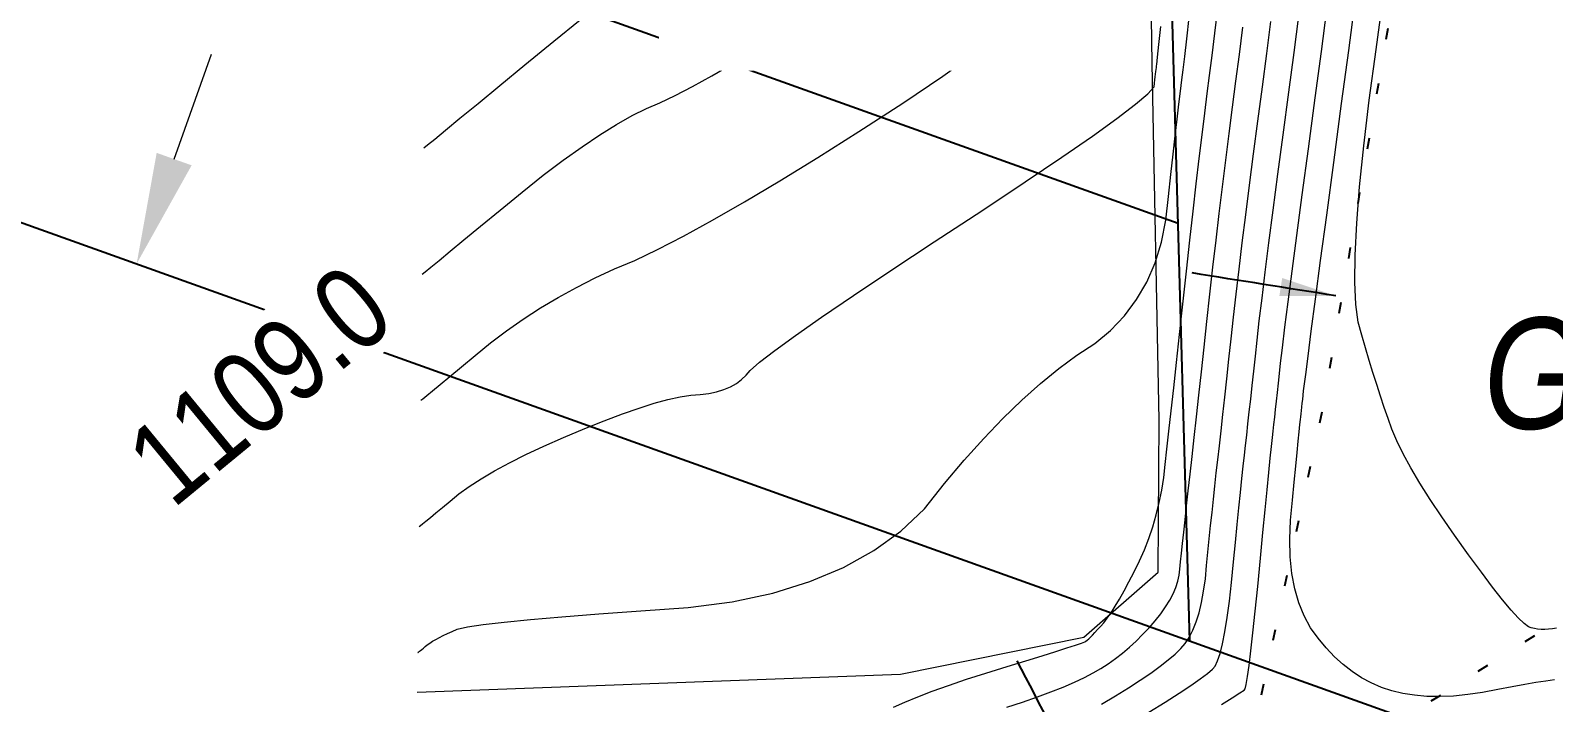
# Model space of a CAD drawing. Extents: x -19176 to -17597, y 5652440 to 5654285.
# Drawn here: x -17857.2 to -17843.51, y 5653138.8 to 5653144.84 of the extents above; entities that cross this region are included whole.
import ezdxf

# ---------------------------------------------------------------- set-up
doc = ezdxf.new("R2010")
doc.units = 0
doc.header["$LTSCALE"] = 5
doc.header["$PDSIZE"] = 0.5
doc.linetypes.add('foc-TOPO', pattern=[1, 0.2, -0.8])
doc.layers.get('Defpoints').update_dxf_attribs({"color": 9})
doc.layers.add('C-TOPO-MAJR', color=7, linetype='Continuous', lineweight=15, true_color=0xd3aa5f)
doc.layers.add('C-TOPO-MINR', color=7, linetype='Continuous', lineweight=13, true_color=0xe9d5af)
doc.layers.add('C-TOPO-MAJR-TEXT', color=7, linetype='Continuous', true_color=0x644b1b)
for name, color, linetype in [('F-RW', 190, 'Continuous'), ('L-TITLEDB', 4, 'Continuous'), ('T-BUSH-T', 110, 'Continuous'), ('T-LOW-AREA', 48, 'foc-TOPO')]:
    doc.layers.add(name, color=color, linetype=linetype)
for name, color, linetype, lineweight in [('F-RW-T', 190, 'Continuous', 9), ('T-ELEVATION', 48, 'Continuous', 18), ('T-TEXT', 48, 'Continuous', 18)]:
    doc.layers.add(name, color=color, linetype=linetype, lineweight=lineweight)
doc.styles.add('0.50', font='ARIALN.TTF', dxfattribs={"height": 0.5})
doc.styles.add('1.0', font='ARIALN.TTF', dxfattribs={"height": 1})
doc.styles.add('80L', font='ARIALN.TTF', dxfattribs={"height": 10})
doc.styles.get("Standard").update_dxf_attribs({"font": 'ARIALN.TTF'})
doc.dimstyles.new('Compass 250', dxfattribs={"dimscale": 0.25, "dimtxt": 0.45, "dimasz": 2, "dimexe": 0.2, "dimexo": 0.0625, "dimgap": 0.5, "dimtad": 0, "dimtih": 1, "dimtoh": 1, "dimzin": 0, "dimdsep": 46, "dimtxsty": '0.50', "dimcen": 0.1, "dimse1": 1, "dimse2": 1, "dimclrd": 256, "dimclrt": 256, "dimaunit": 1, "dimadec": 4, "dimazin": 0, "dimtfac": 0.06, "dimtofl": 0, "dimtmove": 0, "dimatfit": 0, "dimfxl": 0.2, "dimtolj": 1, "dimtzin": 0, "dimlwd": -1, "dimarcsym": 0})
doc.dimstyles.new('Compass 500', dxfattribs={"dimscale": 0.5, "dimtxt": 0.9, "dimasz": 2, "dimexe": 0.2, "dimexo": 0.0625, "dimgap": 0.5, "dimtad": 0, "dimtih": 1, "dimtoh": 1, "dimzin": 0, "dimdsep": 46, "dimtxsty": '1.0', "dimcen": 0.1, "dimse1": 1, "dimse2": 1, "dimclrd": 256, "dimclrt": 256, "dimaunit": 1, "dimadec": 4, "dimazin": 0, "dimtfac": 0.06, "dimtofl": 0, "dimtmove": 0, "dimatfit": 0, "dimfxl": 0.2, "dimtolj": 1, "dimtzin": 0, "dimlwd": -1, "dimarcsym": 0})

# ---------------------------------------------------------------- blocks, each defined once
blk = doc.blocks.new('*D23')
at = {"layer": 'Defpoints', "color": 0, "transparency": 16777216}
for p in [(-17858.607, 5653143.585), (-17862.972, 5653131.378), (-17860.61, 5653130.534)]:
    blk.add_point(p, dxfattribs=at)
at = {"layer": 'F-RW-T', "transparency": 16777216}
for p, q in [((-17855.909, 5653143.682), (-17855.572, 5653144.624)), ((-17860.947, 5653129.592), (-17861.314, 5653128.565)), ((-17861.314, 5653128.565), (-17862.314, 5653128.565))]:
    blk.add_line(p, q, dxfattribs=at)
for points in [[(-17856.066, 5653143.738), (-17855.752, 5653143.626), (-17856.246, 5653142.741)], [(-17861.104, 5653129.648), (-17860.79, 5653129.536), (-17860.61, 5653130.534)]]:
    blk.add_solid(points, dxfattribs=at)
at = {"layer": 'F-RW-T', "transparency": 16777216, "insert": (-17866.223, 5653128.565), "char_height": 1, "attachment_point": 5, "style": '1.0'}
blk.add_mtext('\\A1;\\A1;ATCO\\P13.00 P/L R/W\\PPlan 991 1509', dxfattribs=at)

msp = doc.modelspace()

# ---------------------------------------------------------------- linework, layer by layer
at = {"layer": 'C-TOPO-MAJR', "flags": 128}
for points in [[(-17844.278, 5653140.124), (-17844.405, 5653140.3), (-17844.52, 5653140.466), (-17844.624, 5653140.622), (-17844.716, 5653140.769), (-17844.796, 5653140.905), (-17844.865, 5653141.031), (-17844.922, 5653141.148), (-17844.968, 5653141.254), (-17845.002, 5653141.351), (-17845.036, 5653141.45), (-17845.07, 5653141.551), (-17845.103, 5653141.656), (-17845.137, 5653141.762), (-17845.17, 5653141.872), (-17845.203, 5653141.984), (-17845.236, 5653142.098), (-17845.269, 5653142.216), (-17845.29, 5653142.375), (-17845.299, 5653142.576), (-17845.297, 5653142.819), (-17845.283, 5653143.105), (-17845.257, 5653143.432), (-17845.22, 5653143.802), (-17845.171, 5653144.213), (-17845.11, 5653144.667), (-17845.056, 5653145.067)], [(-17853.679, 5653142.648), (-17853.679, 5653142.648), (-17853.654, 5653142.668), (-17853.604, 5653142.709), (-17853.529, 5653142.771), (-17853.429, 5653142.853), (-17853.305, 5653142.955), (-17853.155, 5653143.078), (-17852.981, 5653143.222), (-17852.781, 5653143.386), (-17852.592, 5653143.536), (-17852.413, 5653143.672), (-17852.243, 5653143.793), (-17852.083, 5653143.901), (-17851.934, 5653143.994), (-17851.794, 5653144.073), (-17851.664, 5653144.137), (-17851.545, 5653144.188), (-17851.407, 5653144.253), (-17851.251, 5653144.334), (-17851.077, 5653144.429), (-17850.885, 5653144.54), (-17850.675, 5653144.665), (-17850.446, 5653144.806), (-17850.2, 5653144.962)], [(-17848.428, 5653138.755), (-17848.285, 5653138.801), (-17848.152, 5653138.847), (-17848.031, 5653138.892), (-17847.92, 5653138.935), (-17847.819, 5653138.978), (-17847.73, 5653139.02), (-17847.651, 5653139.062), (-17847.583, 5653139.102), (-17847.517, 5653139.145), (-17847.452, 5653139.192), (-17847.388, 5653139.241), (-17847.326, 5653139.293), (-17847.266, 5653139.348), (-17847.207, 5653139.407), (-17847.149, 5653139.468), (-17847.093, 5653139.532), (-17847.043, 5653139.594), (-17847, 5653139.656), (-17846.963, 5653139.716), (-17846.932, 5653139.774), (-17846.908, 5653139.832), (-17846.89, 5653139.888), (-17846.879, 5653139.942), (-17846.873, 5653139.996), (-17846.867, 5653140.061), (-17846.859, 5653140.138), (-17846.849, 5653140.226), (-17846.838, 5653140.327), (-17846.826, 5653140.439), (-17846.812, 5653140.564), (-17846.797, 5653140.7), (-17846.78, 5653140.848), (-17846.762, 5653141.008), (-17846.743, 5653141.18), (-17846.722, 5653141.364), (-17846.701, 5653141.561), (-17846.678, 5653141.769), (-17846.654, 5653141.99), (-17846.629, 5653142.222), (-17846.602, 5653142.467), (-17846.575, 5653142.711), (-17846.547, 5653142.953), (-17846.519, 5653143.194), (-17846.49, 5653143.434), (-17846.46, 5653143.673), (-17846.43, 5653143.911), (-17846.399, 5653144.148), (-17846.368, 5653144.383), (-17846.337, 5653144.623), (-17846.306, 5653144.867)], [(-17843.487, 5653139.464), (-17843.524, 5653139.458), (-17843.56, 5653139.455), (-17843.594, 5653139.453), (-17843.627, 5653139.454), (-17843.658, 5653139.456), (-17843.687, 5653139.461), (-17843.715, 5653139.468), (-17843.741, 5653139.476), (-17843.78, 5653139.506), (-17843.832, 5653139.557), (-17843.896, 5653139.628), (-17843.973, 5653139.721), (-17844.062, 5653139.834), (-17844.163, 5653139.968), (-17844.278, 5653140.124)]]:
    msp.add_lwpolyline(points, dxfattribs=at)
at = {"layer": 'C-TOPO-MINR', "flags": 128}
for points in [[(-17849.444, 5653138.756), (-17849.344, 5653138.801), (-17849.228, 5653138.849), (-17849.098, 5653138.899), (-17848.952, 5653138.951), (-17848.791, 5653139.005), (-17848.615, 5653139.061), (-17848.424, 5653139.12), (-17848.256, 5653139.171), (-17848.111, 5653139.217), (-17847.988, 5653139.255), (-17847.888, 5653139.287), (-17847.811, 5653139.312), (-17847.757, 5653139.331), (-17847.725, 5653139.342), (-17847.716, 5653139.348), (-17847.705, 5653139.356), (-17847.691, 5653139.368), (-17847.675, 5653139.384), (-17847.656, 5653139.403), (-17847.635, 5653139.426), (-17847.611, 5653139.452), (-17847.585, 5653139.481), (-17847.556, 5653139.514), (-17847.525, 5653139.555), (-17847.491, 5653139.604), (-17847.454, 5653139.662), (-17847.415, 5653139.727), (-17847.374, 5653139.8), (-17847.33, 5653139.882), (-17847.284, 5653139.972), (-17847.235, 5653140.07), (-17847.19, 5653140.17), (-17847.15, 5653140.272), (-17847.115, 5653140.377), (-17847.084, 5653140.484), (-17847.057, 5653140.594), (-17847.035, 5653140.705), (-17847.017, 5653140.82), (-17847.004, 5653140.936), (-17846.988, 5653141.075), (-17846.97, 5653141.236), (-17846.95, 5653141.42), (-17846.928, 5653141.626), (-17846.903, 5653141.854), (-17846.875, 5653142.105), (-17846.846, 5653142.378), (-17846.814, 5653142.673), (-17846.783, 5653142.952), (-17846.754, 5653143.214), (-17846.726, 5653143.459), (-17846.699, 5653143.687), (-17846.673, 5653143.899), (-17846.649, 5653144.094), (-17846.626, 5653144.272), (-17846.605, 5653144.433), (-17846.582, 5653144.614), (-17846.558, 5653144.815), (-17846.532, 5653145.035)], [(-17845.63, 5653139.374), (-17845.699, 5653139.469), (-17845.756, 5653139.575), (-17845.803, 5653139.692), (-17845.84, 5653139.819), (-17845.865, 5653139.957), (-17845.88, 5653140.106), (-17845.884, 5653140.266), (-17845.877, 5653140.436), (-17845.86, 5653140.617), (-17845.844, 5653140.779), (-17845.83, 5653140.921), (-17845.818, 5653141.044), (-17845.808, 5653141.147), (-17845.8, 5653141.231), (-17845.793, 5653141.295), (-17845.789, 5653141.34), (-17845.786, 5653141.365), (-17845.783, 5653141.392), (-17845.779, 5653141.422), (-17845.776, 5653141.453), (-17845.772, 5653141.487), (-17845.768, 5653141.522), (-17845.764, 5653141.56), (-17845.76, 5653141.6), (-17845.755, 5653141.642), (-17845.742, 5653141.745), (-17845.721, 5653141.909), (-17845.692, 5653142.135), (-17845.654, 5653142.422), (-17845.608, 5653142.77), (-17845.553, 5653143.179), (-17845.49, 5653143.65), (-17845.419, 5653144.182), (-17845.355, 5653144.657), (-17845.3, 5653145.075)], [(-17853.719, 5653139.245), (-17853.719, 5653139.245), (-17853.717, 5653139.247), (-17853.712, 5653139.251), (-17853.705, 5653139.257), (-17853.696, 5653139.265), (-17853.684, 5653139.274), (-17853.67, 5653139.286), (-17853.653, 5653139.3), (-17853.635, 5653139.315), (-17853.612, 5653139.331), (-17853.587, 5653139.347), (-17853.558, 5653139.364), (-17853.526, 5653139.382), (-17853.491, 5653139.399), (-17853.452, 5653139.418), (-17853.41, 5653139.436), (-17853.365, 5653139.455), (-17853.272, 5653139.476), (-17853.132, 5653139.497), (-17852.944, 5653139.52), (-17852.708, 5653139.543), (-17852.425, 5653139.568), (-17852.094, 5653139.594), (-17851.716, 5653139.622), (-17851.29, 5653139.65), (-17850.895, 5653139.703), (-17850.531, 5653139.781), (-17850.197, 5653139.883), (-17849.894, 5653140.01), (-17849.621, 5653140.162), (-17849.379, 5653140.338), (-17849.168, 5653140.539), (-17848.988, 5653140.765), (-17848.81, 5653140.975), (-17848.634, 5653141.17), (-17848.462, 5653141.35), (-17848.292, 5653141.515), (-17848.124, 5653141.665), (-17847.959, 5653141.8), (-17847.797, 5653141.92), (-17847.637, 5653142.024), (-17847.495, 5653142.142), (-17847.369, 5653142.274), (-17847.261, 5653142.419), (-17847.17, 5653142.577), (-17847.095, 5653142.749), (-17847.038, 5653142.935), (-17846.998, 5653143.134), (-17846.975, 5653143.347), (-17846.953, 5653143.544), (-17846.933, 5653143.725), (-17846.915, 5653143.891), (-17846.897, 5653144.041), (-17846.881, 5653144.175), (-17846.867, 5653144.293), (-17846.854, 5653144.396), (-17846.842, 5653144.483), (-17846.827, 5653144.605), (-17846.809, 5653144.763), (-17846.788, 5653144.955)], [(-17853.665, 5653143.782), (-17853.665, 5653143.782), (-17853.633, 5653143.809), (-17853.568, 5653143.862), (-17853.47, 5653143.942), (-17853.341, 5653144.049), (-17853.178, 5653144.182), (-17852.984, 5653144.343), (-17852.757, 5653144.53), (-17852.497, 5653144.743), (-17852.262, 5653144.933)], [(-17847.577, 5653138.781), (-17847.45, 5653138.856), (-17847.334, 5653138.928), (-17847.228, 5653138.997), (-17847.134, 5653139.061), (-17847.05, 5653139.122), (-17846.978, 5653139.179), (-17846.916, 5653139.232), (-17846.865, 5653139.281), (-17846.825, 5653139.327), (-17846.788, 5653139.382), (-17846.755, 5653139.447), (-17846.726, 5653139.521), (-17846.7, 5653139.604), (-17846.677, 5653139.696), (-17846.659, 5653139.797), (-17846.643, 5653139.908), (-17846.632, 5653140.029), (-17846.62, 5653140.148), (-17846.608, 5653140.268), (-17846.596, 5653140.387), (-17846.583, 5653140.506), (-17846.571, 5653140.624), (-17846.558, 5653140.742), (-17846.545, 5653140.86), (-17846.531, 5653140.977), (-17846.517, 5653141.104), (-17846.502, 5653141.24), (-17846.486, 5653141.386), (-17846.469, 5653141.542), (-17846.45, 5653141.707), (-17846.431, 5653141.882), (-17846.411, 5653142.067), (-17846.39, 5653142.261), (-17846.367, 5653142.469), (-17846.341, 5653142.692), (-17846.312, 5653142.929), (-17846.281, 5653143.181), (-17846.247, 5653143.447), (-17846.211, 5653143.728), (-17846.172, 5653144.023), (-17846.13, 5653144.333), (-17846.091, 5653144.631), (-17846.055, 5653144.919)], [(-17847.151, 5653138.711), (-17847.005, 5653138.801), (-17846.88, 5653138.881), (-17846.774, 5653138.95), (-17846.689, 5653139.009), (-17846.625, 5653139.057), (-17846.58, 5653139.095), (-17846.556, 5653139.123), (-17846.533, 5653139.17), (-17846.51, 5653139.238), (-17846.488, 5653139.325), (-17846.467, 5653139.433), (-17846.447, 5653139.56), (-17846.427, 5653139.707), (-17846.408, 5653139.874), (-17846.39, 5653140.062), (-17846.373, 5653140.236), (-17846.357, 5653140.398), (-17846.342, 5653140.548), (-17846.328, 5653140.685), (-17846.315, 5653140.809), (-17846.303, 5653140.921), (-17846.293, 5653141.02), (-17846.283, 5653141.106), (-17846.272, 5653141.2), (-17846.261, 5653141.301), (-17846.249, 5653141.409), (-17846.236, 5653141.524), (-17846.223, 5653141.646), (-17846.209, 5653141.775), (-17846.194, 5653141.911), (-17846.179, 5653142.054), (-17846.159, 5653142.228), (-17846.134, 5653142.431), (-17846.105, 5653142.664), (-17846.072, 5653142.928), (-17846.034, 5653143.222), (-17845.991, 5653143.545), (-17845.945, 5653143.899), (-17845.893, 5653144.283), (-17845.846, 5653144.64), (-17845.803, 5653144.971)], [(-17846.498, 5653138.779), (-17846.401, 5653138.839), (-17846.334, 5653138.883), (-17846.296, 5653138.909), (-17846.287, 5653138.919), (-17846.277, 5653138.959), (-17846.265, 5653139.029), (-17846.251, 5653139.13), (-17846.234, 5653139.262), (-17846.216, 5653139.424), (-17846.196, 5653139.617), (-17846.173, 5653139.841), (-17846.149, 5653140.095), (-17846.126, 5653140.324), (-17846.106, 5653140.529), (-17846.089, 5653140.708), (-17846.073, 5653140.863), (-17846.06, 5653140.994), (-17846.049, 5653141.099), (-17846.041, 5653141.18), (-17846.034, 5653141.236), (-17846.027, 5653141.296), (-17846.02, 5653141.361), (-17846.012, 5653141.431), (-17846.004, 5653141.505), (-17845.996, 5653141.584), (-17845.987, 5653141.667), (-17845.977, 5653141.755), (-17845.967, 5653141.848), (-17845.951, 5653141.986), (-17845.928, 5653142.17), (-17845.898, 5653142.4), (-17845.863, 5653142.675), (-17845.821, 5653142.996), (-17845.772, 5653143.362), (-17845.717, 5653143.775), (-17845.656, 5653144.232), (-17845.601, 5653144.649), (-17845.552, 5653145.023)], [(-17853.706, 5653140.379), (-17853.706, 5653140.379), (-17853.696, 5653140.387), (-17853.676, 5653140.404), (-17853.647, 5653140.428), (-17853.607, 5653140.461), (-17853.558, 5653140.501), (-17853.498, 5653140.55), (-17853.429, 5653140.607), (-17853.35, 5653140.672), (-17853.257, 5653140.739), (-17853.151, 5653140.808), (-17853.03, 5653140.878), (-17852.896, 5653140.951), (-17852.748, 5653141.025), (-17852.586, 5653141.102), (-17852.41, 5653141.18), (-17852.22, 5653141.26), (-17852.044, 5653141.33), (-17851.881, 5653141.392), (-17851.731, 5653141.444), (-17851.595, 5653141.487), (-17851.472, 5653141.52), (-17851.362, 5653141.544), (-17851.266, 5653141.559), (-17851.183, 5653141.565), (-17851.106, 5653141.575), (-17851.035, 5653141.59), (-17850.97, 5653141.61), (-17850.91, 5653141.635), (-17850.857, 5653141.664), (-17850.81, 5653141.699), (-17850.769, 5653141.738), (-17850.734, 5653141.782), (-17850.648, 5653141.856), (-17850.513, 5653141.961), (-17850.327, 5653142.095), (-17850.091, 5653142.26), (-17849.804, 5653142.455), (-17849.468, 5653142.681), (-17849.081, 5653142.937), (-17848.644, 5653143.222), (-17848.261, 5653143.477), (-17847.932, 5653143.699), (-17847.658, 5653143.889), (-17847.438, 5653144.048), (-17847.272, 5653144.175), (-17847.16, 5653144.27), (-17847.102, 5653144.333), (-17847.099, 5653144.365), (-17847.096, 5653144.394), (-17847.093, 5653144.421), (-17847.09, 5653144.446), (-17847.087, 5653144.468), (-17847.085, 5653144.488), (-17847.083, 5653144.505), (-17847.081, 5653144.521), (-17847.079, 5653144.533), (-17847.072, 5653144.597), (-17847.061, 5653144.711), (-17847.044, 5653144.875)], [(-17853.692, 5653141.514), (-17853.692, 5653141.514), (-17853.675, 5653141.528), (-17853.64, 5653141.556), (-17853.588, 5653141.599), (-17853.518, 5653141.657), (-17853.431, 5653141.728), (-17853.327, 5653141.814), (-17853.205, 5653141.915), (-17853.066, 5653142.029), (-17852.922, 5653142.139), (-17852.772, 5653142.244), (-17852.618, 5653142.344), (-17852.459, 5653142.439), (-17852.294, 5653142.529), (-17852.125, 5653142.614), (-17851.951, 5653142.695), (-17851.771, 5653142.771), (-17851.565, 5653142.869), (-17851.331, 5653142.989), (-17851.071, 5653143.133), (-17850.783, 5653143.298), (-17850.468, 5653143.486), (-17850.126, 5653143.697), (-17849.757, 5653143.93), (-17849.361, 5653144.185), (-17849.002, 5653144.428), (-17848.679, 5653144.659), (-17848.393, 5653144.877)], [(-17843.506, 5653138.999), (-17843.583, 5653138.989), (-17843.673, 5653138.975), (-17843.774, 5653138.958), (-17843.888, 5653138.938), (-17844.014, 5653138.914), (-17844.153, 5653138.888), (-17844.286, 5653138.868), (-17844.414, 5653138.855), (-17844.536, 5653138.85), (-17844.652, 5653138.852), (-17844.763, 5653138.862), (-17844.868, 5653138.878), (-17844.968, 5653138.902), (-17845.061, 5653138.933), (-17845.152, 5653138.972), (-17845.24, 5653139.019), (-17845.324, 5653139.074), (-17845.406, 5653139.137), (-17845.484, 5653139.208), (-17845.558, 5653139.287), (-17845.63, 5653139.374)]]:
    msp.add_lwpolyline(points, dxfattribs=at)
at = {"layer": 'F-RW'}
for p, q in [((-17870.885, 5653151.699), (-17846.889, 5653143.106)), ((-17870.885, 5653147.982), (-17827.22, 5653132.345))]:
    msp.add_line(p, q, dxfattribs=at)
at = {"layer": 'L-TITLEDB', "flags": 128}
msp.add_lwpolyline([(-17846.784, 5653139.351), (-17848.09, 5653185.925)], dxfattribs=at)
at = {"layer": 'T-ELEVATION', "ltscale": 0.1, "flags": 128}
msp.add_lwpolyline([(-17853.724, 5653138.889), (-17849.384, 5653139.05), (-17847.736, 5653139.384), (-17847.066, 5653139.969), (-17847.058, 5653141.334), (-17847.121, 5653144.542), (-17847.175, 5653148.246), (-17847.056, 5653151.416), (-17846.952, 5653153.61), (-17845.335, 5653155.135), (-17843.432, 5653156.818), (-17840.506, 5653156.425)], dxfattribs=at)
at = {"layer": 'T-LOW-AREA', "ltscale": 0.1, "flags": 128}
msp.add_lwpolyline([(-17853.046, 5653134.9), (-17848.446, 5653137.231), (-17846.15, 5653138.814), (-17845.581, 5653141.471), (-17844.742, 5653146.373), (-17844.357, 5653149.4), (-17842.421, 5653150.059), (-17840.235, 5653148.545), (-17837.932, 5653145.458), (-17834.507, 5653141.455), (-17834.184, 5653137.77), (-17834.553, 5653136.492), (-17835.443, 5653136.297), (-17839.452, 5653137.79), (-17843.228, 5653139.688), (-17845.484, 5653138.257), (-17847.941, 5653136.223), (-17852.451, 5653133.556)], dxfattribs=at)

# ---------------------------------------------------------------- leaders
at = {"layer": 'T-ELEVATION', "path_type": 1}
for points in [[(-17845.472, 5653142.453), (-17846.763, 5653142.658)], [(-17847.721, 5653137.987), (-17848.333, 5653139.17)]]:
    msp.add_leader(points, dimstyle='Compass 250', override={"dimgap": 0.5, "dimtad": 0, "dimclrd": 256}, dxfattribs=at)

# ---------------------------------------------------------------- next in the draw order: texts
at = {"layer": 'C-TOPO-MAJR-TEXT', "insert": (-17855.142, 5653141.651, 1109), "char_height": 0.75, "attachment_point": 5, "rotation": 39.4577, "bg_fill": 3, "box_fill_scale": 1.15, "bg_fill_color": 256, "bg_fill_true_color": 256, "bg_fill_transparency": 0}
msp.add_mtext('1109.0', dxfattribs=at)
at = {"layer": 'T-BUSH-T', "insert": (-17851.053, 5653145.977), "char_height": 1, "attachment_point": 1, "style": '80L', "bg_fill": 2}
msp.add_mtext_dynamic_manual_height_columns('\\pi0.060593;{\\fArial Narrow|b0|i1|c0|p34;Grass}', width=3.06321, gutter_width=50, heights=[0], dxfattribs=at)
at = {"layer": 'T-TEXT', "insert": (-17844.203, 5653143.924), "char_height": 1, "attachment_point": 1, "style": '80L', "bg_fill": 2}
msp.add_mtext_dynamic_manual_height_columns('\\pi0.52239;{\\fArial Narrow|b0|i1|c0|p34; Low Area\\P\\pi0.060593;Gravel (Dry)}', width=6.18053, gutter_width=50, heights=[0], dxfattribs=at)

# ---------------------------------------------------------------- next in the draw order: dimensions: what is measured, and where the dimension line sits
at = {"layer": 'F-RW-T'}
dim = msp.add_linear_dim(base=(-17860.61, 5653130.534), p1=(-17858.607, 5653143.585), p2=(-17862.972, 5653131.378), angle=250.3253, text='\\A1;ATCO\\P13.00 P/L R/W\\PPlan 991 1509', dimstyle='Compass 500', dxfattribs=at)
dim.commit()
dim.dimension.update_dxf_attribs({"geometry": '*D23', "text_midpoint": (-17866.223, 5653128.565), "dimtype": 161})

doc.saveas('drawing.dxf')
